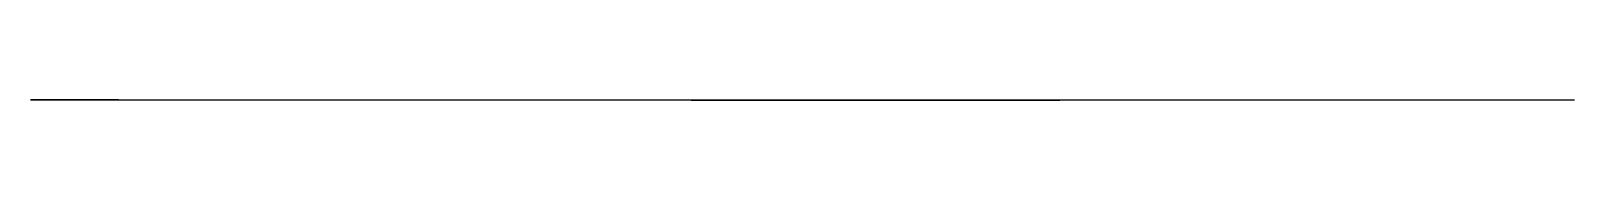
# Model space of a CAD drawing. Header units: millimetres. Extents: x 47 to 65.3, y 0 to 0.
import ezdxf

# ---------------------------------------------------------------- set-up
doc = ezdxf.new("R2010")
doc.units = ezdxf.units.MM
doc.layers.get('0').update_dxf_attribs({"color": 173, "true_color": 0x5858e1})

msp = doc.modelspace()

# ---------------------------------------------------------------- linework, layer by layer
at = {"color": 231, "true_color": 0xe499b8, "extrusion": (0, -1, -1.19209e-07)}
msp.add_lwpolyline([(56.913, 5.691), (57.587, 6.431), (57.915, 6.8), (58.225, 7.177), (58.37, 7.37), (58.506, 7.568), (58.632, 7.771), (58.748, 7.98), (58.851, 8.196), (58.94, 8.42), (58.979, 8.534), (59.015, 8.651), (59.046, 8.771), (59.073, 8.892), (59.117, 9.139), (59.149, 9.386), (59.168, 9.633), (59.175, 9.881), (59.17, 10.128), (59.152, 10.374), (59.123, 10.618), (59.082, 10.861), (59.029, 11.101), (58.965, 11.339), (58.889, 11.574), (58.801, 11.805), (58.702, 12.031), (58.592, 12.254), (58.47, 12.471), (58.337, 12.683), (58.194, 12.888), (58.041, 13.085), (57.88, 13.274), (57.71, 13.454), (57.531, 13.625), (57.345, 13.787), (57.152, 13.939), (56.951, 14.082), (56.744, 14.214), (56.53, 14.337), (56.31, 14.449), (56.085, 14.55), (55.855, 14.64), (55.619, 14.719), (55.38, 14.787), (55.136, 14.843), (55.136, 16.405), (55.135, 16.438), (55.132, 16.471), (55.128, 16.503), (55.122, 16.535), (55.115, 16.566), (55.107, 16.597), (55.096, 16.627), (55.085, 16.656), (55.072, 16.685), (55.058, 16.713), (55.042, 16.74), (55.025, 16.766), (55.007, 16.791), (54.988, 16.816), (54.968, 16.839), (54.946, 16.862), (54.924, 16.883), (54.9, 16.903), (54.876, 16.923), (54.851, 16.941), (54.825, 16.957), (54.798, 16.973), (54.77, 16.987), (54.741, 17), (54.712, 17.012), (54.682, 17.022), (54.651, 17.031), (54.62, 17.038), (54.588, 17.043), (54.556, 17.048), (54.523, 17.05), (54.49, 17.051), (46.985, 17.051), (46.985, -14.713), (48.024, -15.608), (48.024, -65.634), (46.985, -66.538), (46.985, -88.591), (65.267, -88.591), (65.267, -10.92), (65.266, -10.876), (65.262, -10.832), (65.257, -10.788), (65.249, -10.746), (65.24, -10.704), (65.228, -10.663), (65.214, -10.623), (65.199, -10.583), (65.182, -10.545), (65.162, -10.508), (65.142, -10.472), (65.119, -10.436), (65.095, -10.402), (65.069, -10.37), (65.042, -10.338), (65.013, -10.308), (64.983, -10.28), (64.952, -10.252), (64.919, -10.227), (64.885, -10.203), (64.85, -10.18), (64.814, -10.159), (64.777, -10.14), (64.738, -10.123), (64.699, -10.107), (64.659, -10.094), (64.618, -10.082), (64.576, -10.072), (64.533, -10.065), (64.49, -10.059), (64.446, -10.056), (64.402, -10.055), (62.869, -10.055), (62.869, -8.637), (62.868, -8.607), (62.866, -8.577), (62.862, -8.548), (62.857, -8.519), (62.851, -8.49), (62.843, -8.462), (62.834, -8.435), (62.824, -8.408), (62.813, -8.382), (62.8, -8.356), (62.786, -8.331), (62.771, -8.306), (62.755, -8.282), (62.738, -8.259), (62.72, -8.237), (62.7, -8.215), (62.68, -8.195), (62.659, -8.175), (62.637, -8.156), (62.614, -8.138), (62.59, -8.121), (62.566, -8.105), (62.54, -8.09), (62.514, -8.076), (62.487, -8.063), (62.46, -8.051), (62.432, -8.041), (62.403, -8.031), (62.374, -8.023), (62.344, -8.016), (62.313, -8.011), (62.282, -8.006), (61.572, -7.905), (60.876, -7.764), (60.536, -7.677), (60.2, -7.577), (59.87, -7.466), (59.546, -7.341), (59.229, -7.203), (58.918, -7.05), (58.615, -6.883), (58.32, -6.701), (58.033, -6.502), (57.755, -6.287), (57.486, -6.055), (57.226, -5.805), (56.953, -5.513), (56.695, -5.211), (56.453, -4.898), (56.226, -4.574), (56.015, -4.241), (55.82, -3.899), (55.641, -3.549), (55.479, -3.191), (55.333, -2.825), (55.205, -2.453), (55.094, -2.076), (55.001, -1.693), (54.926, -1.305), (54.868, -0.913), (54.83, -0.517), (54.809, -0.118), (54.808, 0.281), (54.825, 0.678), (54.861, 1.073), (54.915, 1.464), (54.988, 1.852), (55.078, 2.235), (55.185, 2.613), (55.311, 2.986), (55.453, 3.352), (55.613, 3.712), (55.789, 4.064), (55.982, 4.408), (56.191, 4.743), (56.416, 5.069), (56.657, 5.385)], close=True, dxfattribs=at)

doc.saveas('drawing.dxf')
